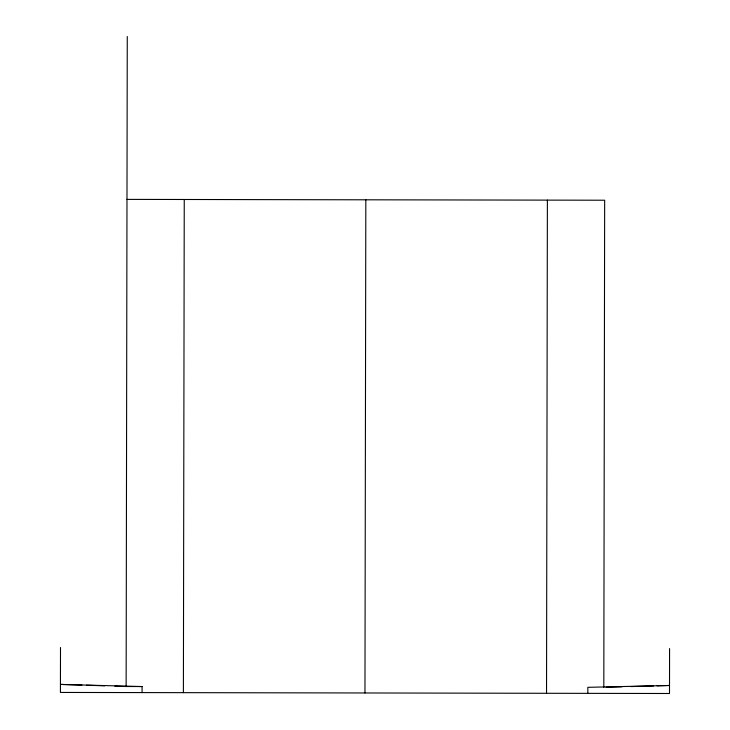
<?xml version="1.0" encoding="UTF-8"?>
<svg xmlns="http://www.w3.org/2000/svg" width="730" height="730" viewBox="0 0 730 730"><rect width="100%" height="100%" fill="white"/><g stroke="black" fill="none" stroke-linecap="round" stroke-linejoin="round"><path stroke-width="1.09" d="M60.499 647.51L60.426 692.442L669.501 693.5L669.574 648.578M142.076 692.578L142.085 686.547L126.135 686.519L127.266 36.5M183.394 692.651L184.252 199.491M364.963 692.971L365.821 199.81M546.533 693.281L547.39 200.12M587.842 693.354L587.851 687.322L669.51 685.47L657.055 685.826M603.81 687.35L604.659 200.221L126.983 199.39M606.073 687.286L621.933 686.83M630.994 686.574L653.651 685.926M142.085 686.547L60.435 684.411L81.961 685.096M86.487 685.242L104.609 685.826M114.811 686.154L126.135 686.519"/></g></svg>
